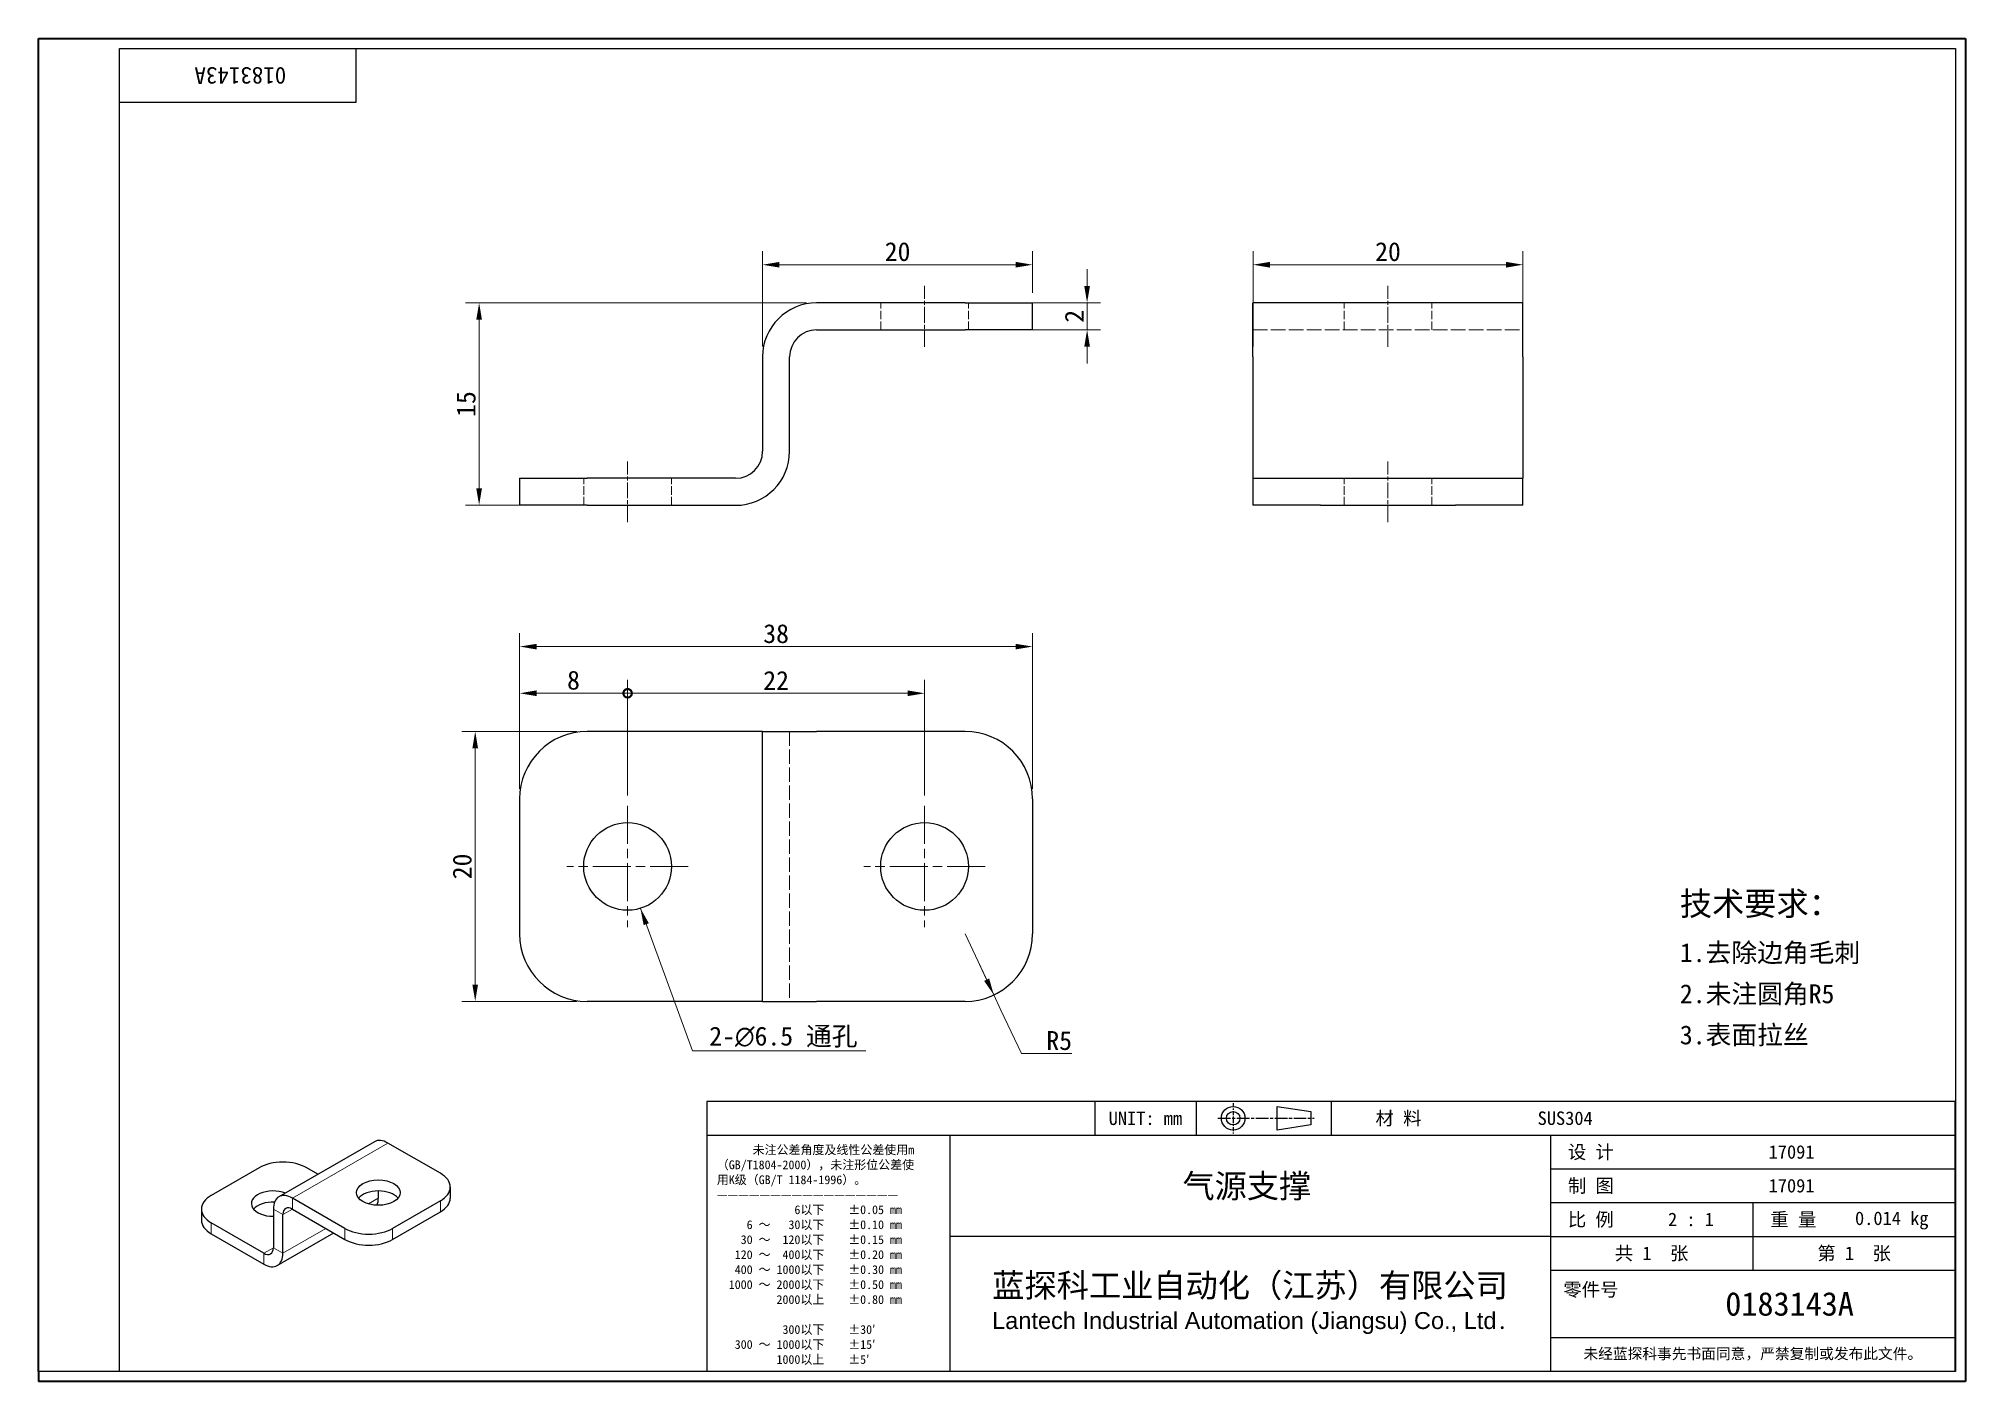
# Model space of a CAD drawing. Header units: millimetres. Extents: x 3 to 146, y 3 to 102.
import ezdxf
from ezdxf.enums import TextEntityAlignment as Align

# ---------------------------------------------------------------- set-up
doc = ezdxf.new("R2010")
doc.units = ezdxf.units.MM
doc.header["$LTSCALE"] = 0.5
doc.linetypes.add('CHAIN', pattern=[0.3543, 0.2362, -0.0295, 0.0591, -0.0295])
doc.linetypes.add('DASHED', pattern=[0.2067, 0.1654, -0.0413])
for name, color, linetype, lineweight in [('1', 7, 'Continuous', 18), ('可见 (ISO)', 7, 'Continuous', 25), ('可见窄的 (ISO)', 7, 'Continuous', 18), ('图框 (ISO)', 7, 'Continuous', 35), ('标题 (ISO)', 7, 'Continuous', 25)]:
    doc.layers.add(name, color=color, linetype=linetype, lineweight=lineweight)
for name, color, linetype, lineweight, true_color in [('中心标记 (ISO)', 1, 'CHAIN', 18, 0xff0000), ('中心线 (ISO)', 1, 'CHAIN', 18, 0xff0000), ('尺寸 (ISO)', 7, 'Continuous', 18, 0x008000), ('符号 (ISO)', 7, 'Continuous', 18, 0x008000), ('隐藏 (ISO)', 5, 'DASHED', 18, 0x0000ff)]:
    doc.layers.add(name, color=color, linetype=linetype, lineweight=lineweight, true_color=true_color)
doc.styles.add('文本样式164', font='SimSun.ttf')
doc.styles.add('文本样式165', font='SimSun.ttf')
doc.styles.add('文本样式74', font='SimSun.ttf')
doc.styles.add('最新国标', font='simfang.ttf')
doc.styles.add('注释文本 (ISO)', font='simfang.ttf')
doc.dimstyles.new('默认 (GB)', dxfattribs={"dimscale": 0.5, "dimtxt": 2.8, "dimasz": 2.5, "dimexe": 2, "dimexo": 1.5, "dimgap": 0.5, "dimtad": 1, "dimtoh": 1, "dimdsep": 46, "dimtxsty": '最新国标', "dimcen": 0.09, "dimdle": 10, "dimclrd": 256, "dimclre": 256, "dimclrt": 256, "dimaunit": 1, "dimadec": 3, "dimazin": 2, "dimtfac": 0.535714, "dimtdec": 3, "dimtmove": 0, "dimatfit": 3, "dimfxl": 0, "dimtolj": 1, "dimlwd": -1, "dimlwe": -1, "dimarcsym": 0})
doc.dimstyles.new('默认 (GB)$7', dxfattribs={"dimscale": 0.5, "dimtxt": 2.8, "dimasz": 2.5, "dimexe": 2, "dimexo": 1.5, "dimgap": 0.5, "dimtad": 1, "dimtoh": 1, "dimdsep": 46, "dimtxsty": '最新国标', "dimcen": 0.09, "dimdle": 10, "dimclrd": 256, "dimclre": 256, "dimclrt": 256, "dimaunit": 1, "dimadec": 3, "dimazin": 2, "dimtfac": 0.535714, "dimtdec": 3, "dimtmove": 0, "dimatfit": 3, "dimfxl": 0, "dimtolj": 1, "dimlwd": -1, "dimlwe": -1, "dimarcsym": 0})

# ---------------------------------------------------------------- blocks, each defined once
blk = doc.blocks.new('图框 最新国标')
at = {"layer": '图框 (ISO)'}
for p, q in [((6, 7), (6, 204.5)), ((6, 204.5), (291.5, 204.5)), ((291.5, 204.5), (291.5, 5.5)), ((6, 7), (6, 5.5)), ((6, 7), (6, 5.5)), ((291.5, 5.5), (6, 5.5))]:
    blk.add_line(p, q, dxfattribs=at)
at = {"layer": '图框 (ISO)', "color": 7, "linetype": 'Continuous', "lineweight": 25}
for p, q in [((18, 203), (290, 203)), ((18, 7), (18, 203)), ((18, 203), (290, 203)), ((53, 203), (53, 195)), ((290, 203), (290, 7)), ((290, 203), (290, 7)), ((53, 195), (18, 195)), ((290, 7), (6, 7)), ((290, 7), (18, 7))]:
    blk.add_line(p, q, dxfattribs=at)
at = {"layer": '图框 (ISO)', "style": '文本样式74'}
blk.add_attdef('零件代号_001', (42.7, 200.25), '', height=2.5, rotation=180, dxfattribs=at)
blk = doc.blocks.new('标题栏 最新国标')
at = {"layer": '标题 (ISO)'}
for p, q in [((381.98, -183.84), (196.98, -183.84)), ((196.98, -183.84), (196.98, -223.84)), ((254.48, -183.84), (254.48, -188.84)), ((269.48, -183.84), (269.48, -188.84)), ((281.48, -188.09), (281.48, -184.59)), ((281.48, -184.59), (286.48, -185.34)), ((286.48, -185.34), (286.48, -187.34)), ((289.48, -183.84), (289.48, -188.84)), ((381.98, -223.84), (381.98, -183.84)), ((383.48, -183.84), (383.48, -225.34)), ((286.48, -187.34), (281.48, -188.09)), ((196.98, -188.84), (381.98, -188.84)), ((232.98, -188.84), (232.98, -223.84)), ((321.98, -188.84), (321.98, -223.84)), ((321.98, -193.84), (381.98, -193.84)), ((321.98, -198.84), (381.98, -198.84)), ((351.98, -198.84), (351.98, -208.84)), ((321.98, -203.84), (232.98, -203.84)), ((321.98, -203.84), (381.98, -203.84)), ((321.98, -208.84), (381.98, -208.84)), ((321.98, -218.84), (381.98, -218.84)), ((196.98, -223.84), (381.98, -223.84)), ((383.48, -225.34), (196.98, -225.34))]:
    blk.add_line(p, q, dxfattribs=at)
at = {"layer": '标题 (ISO)', "linetype": 'CHAIN', "ltscale": 5.000333}
blk.add_line((274.98, -184.09), (274.98, -188.59), dxfattribs=at)
at = {"layer": '标题 (ISO)', "linetype": 'CHAIN', "ltscale": 15.834605}
blk.add_line((272.73, -186.34), (286.98, -186.34), dxfattribs=at)
at = {"layer": '标题 (ISO)'}
for radius in [1.75, 1]:
    blk.add_circle((274.98, -186.34), radius, dxfattribs=at)
at = {"layer": '1', "style": '文本样式164'}
for s, p in [('UNIT: mm', (261.98, -186.34)), ('材 料', (299.48, -186.34)), ('设 计', (327.98, -191.34)), ('制 图', (327.98, -196.34)), ('比 例', (327.98, -201.34)), ('重 量', (357.98, -201.34)), ('共 1  张', (336.98, -206.34)), ('第 1  张', (366.98, -206.34))]:
    blk.add_text(s, height=2, dxfattribs=at).set_placement(p, align=Align.MIDDLE_CENTER)
at = {"layer": '标题 (ISO)', "style": '注释文本 (ISO)'}
for s, insert, char_height, attachment_point, line_spacing_factor in [('\\fSimSun|b0|i0;{\\H1.3000;      未注公差角度及线性公差使用m\\P}\\fSimSun|b0|i0;{\\H1.3000;（GB/T1804-2000），未注形位公差使\\P}\\fSimSun|b0|i0;{\\H1.3000;用K级（GB/T 1184-1996）。\\P}\\fSimSun|b0|i0;{\\H1.3000;—————————————————\\P}\\fSimSun|b0|i0;{\\H1.3000;             6以下    ±0.05 mm\\P}\\fSimSun|b0|i0;{\\H1.3000;     6 ～   30以下    ±0.10 mm\\P}\\fSimSun|b0|i0;{\\H1.3000;    30 ～  120以下    ±0.15 mm\\P}\\fSimSun|b0|i0;{\\H1.3000;   120 ～  400以下    ±0.20 mm\\P}\\fSimSun|b0|i0;{\\H1.3000;   400 ～ 1000以下    ±0.30 mm\\P}\\fSimSun|b0|i0;{\\H1.3000;  1000 ～ 2000以下    ±0.50 mm\\P}\\fSimSun|b0|i0;{\\H1.3000;          2000以上    ±0.80 mm\\P}\\fSimSun|b0|i0;{\\H1.3000;\\P}\\fSimSun|b0|i0;{\\H1.3000;           300以下    ±30′\\P}\\fSimSun|b0|i0;{\\H1.3000;   300 ～ 1000以下    ±15′\\P}\\fSimSun|b0|i0;{\\H1.3000;          1000以上    ±5′}', (198.48, -206.63), 1.3, 4, 1.023913), ('{\\fMicrosoft YaHei|b0|i0|c134|p34;\\H1.75x;蓝探科工业自动化（江苏）有限公司\\P\\fArial|b0|i0|c0|p34;\\H0.71429x;Lantech Industrial Automation (Jiangsu) Co., Ltd\\fFangSong|b0|i0|c134|p49;.\\H1.15195x; }', (277.48, -213.84), 2, 5, 0.978695)]:
    blk.add_mtext(s, dxfattribs=dict(at, insert=insert, char_height=char_height, attachment_point=attachment_point, line_spacing_factor=line_spacing_factor))
at = {"layer": '标题 (ISO)', "attachment_point": 5, "style": '注释文本 (ISO)'}
for s, insert, char_height in [('\\fFangSong|b0|i0;零件号', (327.98, -211.84), 2), ('\\fSimSun|b0|i0;{\\H1.6000;未经蓝探科事先书面同意，严禁复制或发布此文件。}', (351.98, -221.34), 1.6)]:
    blk.add_mtext(s, dxfattribs=dict(at, insert=insert, char_height=char_height))
at = {"layer": '标题 (ISO)'}
for tag, p, height, style in [('材料_001', (320.09, -187.33), 2, '注释文本 (ISO)'), ('设计人_001', (354.32, -192.33), 2, '注释文本 (ISO)'), ('库存编号_001', (267.46, -198.13), 3.5, '文本样式165'), ('设计人_001', (354.32, -197.33), 2, '注释文本 (ISO)'), ('视图比例_001', (339.41, -202.33), 2, '注释文本 (ISO)'), ('质量\\P3;_001', (367.12, -202.16), 2, '注释文本 (ISO)'), ('零件代号_001', (347.9, -215.59), 3.5, '文本样式165')]:
    blk.add_attdef(tag, p, '', height=height, dxfattribs=dict(at, style=style))
blk = doc.blocks.new('*D5')
at = {"layer": 'Defpoints', "color": 0, "transparency": 16777216}
for p in [(60.64, 82.67), (35.64, 67.67), (43.64, 67.67)]:
    blk.add_point(p, dxfattribs=at)
at = {"layer": '尺寸 (ISO)', "color": 116, "true_color": 0x00803f, "transparency": 16777216}
for p, q in [((59.89, 82.67), (34.64, 82.67)), ((35.64, 81.42), (35.64, 68.92)), ((42.89, 67.67), (34.64, 67.67))]:
    blk.add_line(p, q, dxfattribs=at)
for points in [[(35.43, 81.42), (35.85, 81.42), (35.64, 82.67)], [(35.43, 68.92), (35.85, 68.92), (35.64, 67.67)]]:
    blk.add_solid(points, dxfattribs=at)
at = {"layer": '尺寸 (ISO)', "transparency": 16777216, "insert": (34.68, 75.17), "char_height": 1.4, "attachment_point": 5, "rotation": 90, "style": '最新国标'}
blk.add_mtext('\\A1;15', dxfattribs=at)
blk = doc.blocks.new('*D6')
at = {"layer": 'Defpoints', "color": 0, "transparency": 16777216}
for p in [(76.64, 85.49), (76.64, 82.67), (56.64, 78.67)]:
    blk.add_point(p, dxfattribs=at)
at = {"layer": '尺寸 (ISO)', "color": 116, "true_color": 0x00803f, "transparency": 16777216}
for p, q in [((56.64, 79.42), (56.64, 86.49)), ((76.64, 83.42), (76.64, 86.49)), ((57.89, 85.49), (75.39, 85.49))]:
    blk.add_line(p, q, dxfattribs=at)
for points in [[(57.89, 85.7), (57.89, 85.28), (56.64, 85.49)], [(75.39, 85.7), (75.39, 85.28), (76.64, 85.49)]]:
    blk.add_solid(points, dxfattribs=at)
at = {"layer": '尺寸 (ISO)', "transparency": 16777216, "insert": (66.64, 86.45), "char_height": 1.4, "attachment_point": 5, "style": '最新国标'}
blk.add_mtext('\\A1;20', dxfattribs=at)
blk = doc.blocks.new('*D7')
at = {"layer": 'Defpoints', "color": 0, "transparency": 16777216}
for p in [(43.64, 50.91), (35.35, 30.91), (43.64, 30.91)]:
    blk.add_point(p, dxfattribs=at)
at = {"layer": '尺寸 (ISO)', "color": 116, "true_color": 0x00803f, "transparency": 16777216}
for p, q in [((42.89, 50.91), (34.35, 50.91)), ((35.35, 49.66), (35.35, 32.16)), ((42.89, 30.91), (34.35, 30.91))]:
    blk.add_line(p, q, dxfattribs=at)
for points in [[(35.14, 49.66), (35.56, 49.66), (35.35, 50.91)], [(35.14, 32.16), (35.56, 32.16), (35.35, 30.91)]]:
    blk.add_solid(points, dxfattribs=at)
at = {"layer": '尺寸 (ISO)', "transparency": 16777216, "insert": (34.39, 40.91), "char_height": 1.4, "attachment_point": 5, "rotation": 90, "style": '最新国标'}
blk.add_mtext('\\A1;20', dxfattribs=at)
blk = doc.blocks.new('*D8')
at = {"layer": 'Defpoints', "color": 0, "transparency": 16777216}
for p in [(112.97, 85.49), (92.97, 78.67), (112.97, 78.67)]:
    blk.add_point(p, dxfattribs=at)
at = {"layer": '尺寸 (ISO)', "color": 116, "true_color": 0x00803f, "transparency": 16777216}
for p, q in [((92.97, 79.42), (92.97, 86.49)), ((112.97, 79.42), (112.97, 86.49)), ((94.22, 85.49), (111.72, 85.49))]:
    blk.add_line(p, q, dxfattribs=at)
for points in [[(94.22, 85.7), (94.22, 85.28), (92.97, 85.49)], [(111.72, 85.7), (111.72, 85.28), (112.97, 85.49)]]:
    blk.add_solid(points, dxfattribs=at)
at = {"layer": '尺寸 (ISO)', "transparency": 16777216, "insert": (102.97, 86.45), "char_height": 1.4, "attachment_point": 5, "style": '最新国标'}
blk.add_mtext('\\A1;20', dxfattribs=at)
blk = doc.blocks.new('*D9')
at = {"layer": 'Defpoints', "color": 0, "transparency": 16777216}
for p in [(71.64, 82.67), (71.64, 80.67), (80.68, 80.67)]:
    blk.add_point(p, dxfattribs=at)
at = {"layer": '尺寸 (ISO)', "color": 116, "true_color": 0x00803f, "transparency": 16777216}
for p, q in [((80.68, 83.92), (80.68, 85.17)), ((72.39, 82.67), (81.68, 82.67)), ((80.68, 82.67), (80.68, 80.67)), ((72.39, 80.67), (81.68, 80.67)), ((80.68, 79.42), (80.68, 78.17))]:
    blk.add_line(p, q, dxfattribs=at)
for points in [[(80.47, 83.92), (80.89, 83.92), (80.68, 82.67)], [(80.47, 79.42), (80.89, 79.42), (80.68, 80.67)]]:
    blk.add_solid(points, dxfattribs=at)
at = {"layer": '尺寸 (ISO)', "transparency": 16777216, "insert": (79.73, 81.67), "char_height": 1.4, "attachment_point": 5, "rotation": 90, "style": '最新国标'}
blk.add_mtext('\\A1;2', dxfattribs=at)
blk = doc.blocks.new('*D10')
at = {"layer": 'Defpoints', "color": 0, "transparency": 16777216}
for p in [(76.64, 57.2), (38.64, 45.91), (76.64, 45.91)]:
    blk.add_point(p, dxfattribs=at)
at = {"layer": '尺寸 (ISO)', "color": 116, "true_color": 0x00803f, "transparency": 16777216}
for p, q in [((38.64, 46.66), (38.64, 58.2)), ((39.89, 57.2), (75.39, 57.2)), ((76.64, 46.66), (76.64, 58.2))]:
    blk.add_line(p, q, dxfattribs=at)
for points in [[(39.89, 57.4), (39.89, 56.99), (38.64, 57.2)], [(75.39, 57.4), (75.39, 56.99), (76.64, 57.2)]]:
    blk.add_solid(points, dxfattribs=at)
at = {"layer": '尺寸 (ISO)', "transparency": 16777216, "insert": (57.64, 58.15), "char_height": 1.4, "attachment_point": 5, "style": '最新国标'}
blk.add_mtext('\\A1;38', dxfattribs=at)
blk = doc.blocks.new('*D11')
at = {"layer": 'Defpoints', "color": 0, "transparency": 16777216}
for p in [(71.64, 35.91), (73.77, 31.39)]:
    blk.add_point(p, dxfattribs=at)
at = {"layer": '尺寸 (ISO)', "color": 116, "true_color": 0x00803f, "transparency": 16777216}
for p, q in [((71.64, 35.91), (73.77, 31.39)), ((73.23, 32.52), (72.7, 33.65)), ((73.77, 31.39), (74.3, 30.26)), ((75.81, 27.04), (74.3, 30.26)), ((79.54, 27.04), (75.81, 27.04))]:
    blk.add_line(p, q, dxfattribs=at)
blk.add_solid([(73.42, 32.61), (73.05, 32.43), (73.77, 31.39)], dxfattribs=at)
at = {"layer": '尺寸 (ISO)', "transparency": 16777216, "insert": (78.61, 28), "char_height": 1.4, "attachment_point": 5, "style": '最新国标'}
blk.add_mtext('\\A1;R5', dxfattribs=at)
blk = doc.blocks.new('_DotSmall')
at = {"color": 0, "linetype": 'ByBlock', "const_width": 0.5}
blk.add_lwpolyline([(-0.0625, 0, 1), (0.0625, 0, 1)], format="xyb", close=True, dxfattribs=at)
blk = doc.blocks.new('*D12')
at = {"layer": 'Defpoints', "color": 0, "transparency": 16777216}
for p in [(46.64, 53.74), (38.64, 45.91), (46.64, 45.41)]:
    blk.add_point(p, dxfattribs=at)
at = {"layer": '尺寸 (ISO)', "color": 116, "true_color": 0x00803f, "transparency": 16777216}
for p, q in [((38.64, 46.66), (38.64, 54.74)), ((46.64, 46.16), (46.64, 54.74)), ((39.89, 53.74), (46.64, 53.74))]:
    blk.add_line(p, q, dxfattribs=at)
blk.add_solid([(39.89, 53.95), (39.89, 53.53), (38.64, 53.74)], dxfattribs=at)
at = {"layer": '尺寸 (ISO)', "color": 116, "true_color": 0x00803f, "transparency": 16777216, "xscale": 1.25, "yscale": 1.25, "zscale": 1.25}
blk.add_blockref('_DotSmall', (46.64, 53.74), dxfattribs=at)
at = {"layer": '尺寸 (ISO)', "transparency": 16777216, "insert": (42.63, 54.7), "char_height": 1.4, "attachment_point": 5, "style": '最新国标'}
blk.add_mtext('\\A1;8', dxfattribs=at)
blk = doc.blocks.new('*D14')
at = {"layer": 'Defpoints', "color": 0, "transparency": 16777216}
for p in [(68.64, 53.74), (46.64, 45.41), (68.64, 45.41)]:
    blk.add_point(p, dxfattribs=at)
at = {"layer": '尺寸 (ISO)', "color": 116, "true_color": 0x00803f, "transparency": 16777216}
for p, q in [((46.64, 46.16), (46.64, 54.74)), ((68.64, 46.16), (68.64, 54.74)), ((46.64, 53.74), (67.39, 53.74))]:
    blk.add_line(p, q, dxfattribs=at)
blk.add_solid([(67.39, 53.95), (67.39, 53.53), (68.64, 53.74)], dxfattribs=at)
at = {"layer": '尺寸 (ISO)', "color": 116, "true_color": 0x00803f, "transparency": 16777216, "xscale": 1.25, "yscale": 1.25, "zscale": 1.25, "rotation": 180}
blk.add_blockref('_DotSmall', (46.64, 53.74), dxfattribs=at)
at = {"layer": '尺寸 (ISO)', "transparency": 16777216, "insert": (57.64, 54.69), "char_height": 1.4, "attachment_point": 5, "style": '最新国标'}
blk.add_mtext('\\A1;22', dxfattribs=at)

msp = doc.modelspace()

# ---------------------------------------------------------------- linework, layer by layer
at = {"layer": '中心标记 (ISO)', "ltscale": 23.990969}
for p, q in [((46.6374, 45.4098), (46.6374, 36.4098)), ((68.6374, 45.4098), (68.6374, 36.4098)), ((51.1374, 40.9098), (42.1374, 40.9098)), ((73.1374, 40.9098), (64.1374, 40.9098))]:
    msp.add_line(p, q, dxfattribs=at)
at = {"layer": '中心线 (ISO)', "ltscale": 10.000767}
for p, q in [((68.6374, 79.4152), (68.6374, 83.9152)), ((102.9679, 79.4152), (102.9679, 83.9152)), ((46.6374, 66.4152), (46.6374, 70.9152)), ((102.9679, 66.4152), (102.9679, 70.9152))]:
    msp.add_line(p, q, dxfattribs=at)
at = {"layer": '可见 (ISO)'}
for p, q in [((71.6374, 82.6652), (60.6374, 82.6652)), ((71.6374, 82.6652), (76.6374, 82.6652)), ((76.6374, 80.6652), (76.6374, 82.6652)), ((112.9679, 82.6652), (92.9679, 82.6652)), ((92.9679, 78.6652), (92.9679, 82.6652)), ((112.9679, 78.6652), (112.9679, 82.6652)), ((60.6374, 80.6652), (71.6374, 80.6652)), ((76.6374, 80.6652), (71.6374, 80.6652)), ((56.6374, 78.6652), (56.6374, 71.6652)), ((58.6374, 71.6652), (58.6374, 78.6652)), ((92.9679, 78.6652), (92.9679, 71.6652)), ((112.9679, 78.6652), (112.9679, 71.6652)), ((92.9679, 71.6652), (92.9679, 69.6652)), ((112.9679, 71.6652), (112.9679, 69.6652)), ((38.6374, 69.6652), (38.6374, 67.6652)), ((38.6374, 69.6652), (43.6374, 69.6652)), ((54.6374, 69.6652), (43.6374, 69.6652)), ((92.9679, 69.6652), (97.9679, 69.6652)), ((92.9679, 69.6652), (92.9679, 67.6652)), ((97.9679, 69.6652), (107.9679, 69.6652)), ((107.9679, 69.6652), (112.9679, 69.6652)), ((112.9679, 67.6652), (112.9679, 69.6652)), ((43.6374, 67.6652), (38.6374, 67.6652)), ((43.6374, 67.6652), (54.6374, 67.6652)), ((97.9679, 67.6652), (92.9679, 67.6652)), ((97.9679, 67.6652), (107.9679, 67.6652)), ((112.9679, 67.6652), (107.9679, 67.6652)), ((54.6374, 50.9098), (43.6374, 50.9098)), ((56.6374, 50.9098), (54.6374, 50.9098)), ((56.6374, 30.9098), (56.6374, 50.9098)), ((56.6374, 50.9098), (60.6374, 50.9098)), ((71.6374, 50.9098), (60.6374, 50.9098)), ((38.6374, 45.9098), (38.6374, 35.9098)), ((76.6374, 45.9098), (76.6374, 35.9098)), ((54.6374, 30.9098), (43.6374, 30.9098)), ((56.6374, 30.9098), (54.6374, 30.9098)), ((56.6374, 30.9098), (60.6374, 30.9098)), ((71.6374, 30.9098), (60.6374, 30.9098)), ((27.8796, 20.5163), (20.8086, 16.4339)), ((32.7687, 18.1719), (28.8796, 20.4173)), ((19.3337, 18.5802), (15.7982, 16.5389)), ((23.6977, 18.1019), (22.8692, 18.5802)), ((33.501, 17.1513), (33.501, 16.3348)), ((25.6977, 14.0894), (21.8086, 16.3348)), ((28.1725, 16.8647), (28.1725, 16.3348)), ((32.7687, 16.1307), (29.2332, 14.0894)), ((15.0659, 15.5183), (15.0659, 14.7018)), ((19.6873, 12.2523), (15.7982, 14.4977)), ((20.3944, 15.5183), (20.3944, 12.6606)), ((21.1015, 12.2523), (21.1015, 15.1101)), ((21.8086, 15.5183), (25.6977, 13.2729)), ((29.2332, 13.2729), (32.7687, 15.3142)), ((15.7982, 13.6812), (19.6873, 11.4358)), ((20.6873, 11.3368), (24.8692, 13.7512))]:
    msp.add_line(p, q, dxfattribs=at)
for centre in [(46.6374, 40.9098), (68.6374, 40.9098)]:
    msp.add_circle(centre, 3.25, dxfattribs=at)
for centre, radius, start, end in [((60.6374, 78.6652), 4, 90, 180), ((60.6374, 78.6652), 2, 90, 180), ((54.6374, 71.6652), 2, 270, 0), ((54.6374, 71.6652), 4, 270, 0), ((43.6374, 45.9098), 5, 90, 180), ((71.6374, 45.9098), 5, 0, 90), ((43.6374, 35.9098), 5, 180, 270), ((71.6374, 35.9098), 5, 270, 0)]:
    msp.add_arc(centre, radius, start, end, dxfattribs=at)
for centre, major_axis, start_param, end_param in [((28.8796, 18.7843), (-1, 1.7321), 5.49778714, 6.28318531), ((21.1015, 17.5595), (2.5, 0), 0.78539816, 2.35619449), ((31.001, 17.1513), (2.5, 0), 5.49778714, 7.06858347), ((17.5659, 15.5183), (-2.5, 0), 5.49778714, 7.06858347), ((20.3944, 15.9265), (-1.625, 0), 4.1305017, 7.85398163), ((20.3944, 15.1101), (-1.625, 0), 4.65520169, 5.83298862), ((21.8086, 14.7018), (-1, 1.7321), 5.49778714, 7.06858347), ((21.8086, 14.7018), (-0.5, 0.866), 5.49778714, 7.06858347), ((28.1725, 15.9265), (-1.625, 0), 3.59178934, 5.83298862), ((26.7583, 17.1513), (1, -1.7321), 0.4209619, 0.78539816), ((31.001, 16.3348), (2.5, 0), 5.49778714, 6.28318531), ((17.5659, 14.7018), (-2.5, 0), 0, 0.78539816), ((27.4654, 15.1101), (-2.5, 0), 0.78539816, 2.35619449), ((27.4654, 14.2936), (2.5, 0), 3.92699082, 5.49778714), ((19.6873, 13.0688), (0.5, -0.866), 5.49778714, 7.06858347), ((19.6873, 13.0688), (1, -1.7321), 5.49778714, 7.06858347)]:
    msp.add_ellipse(centre, major_axis=major_axis, ratio=0.57735027, start_param=start_param, end_param=end_param, dxfattribs=at)
msp.add_ellipse((28.1725, 16.743), major_axis=(-1.625, 0), ratio=0.57735027, dxfattribs=at)
at = {"layer": '可见窄的 (ISO)'}
for p, q in [((21.8086, 16.3348), (28.8796, 20.4173)), ((21.8086, 15.5183), (21.8086, 16.3348)), ((28.1725, 16.3348), (27.4328, 15.9077)), ((32.7687, 16.1307), (32.7687, 15.3142)), ((15.7982, 13.6812), (15.7982, 14.4977)), ((21.1015, 15.1101), (20.3944, 15.5183)), ((21.8086, 15.5183), (21.1015, 15.1101)), ((24.2835, 14.0894), (21.1015, 12.2523)), ((25.6977, 14.0894), (25.6977, 13.2729)), ((29.2332, 13.2729), (29.2332, 14.0894)), ((19.6873, 12.2523), (20.3944, 12.6606)), ((19.6873, 11.4358), (19.6873, 12.2523)), ((21.1015, 12.2523), (20.3944, 12.6606))]:
    msp.add_line(p, q, dxfattribs=at)
at = {"layer": '隐藏 (ISO)', "ltscale": 7.618686}
for p, q in [((65.3874, 80.6652), (65.3874, 82.6652)), ((71.8874, 80.6652), (71.8874, 82.6652)), ((99.7179, 80.6652), (99.7179, 82.6652)), ((106.2179, 80.6652), (106.2179, 82.6652)), ((43.3874, 67.6652), (43.3874, 69.6652)), ((49.8874, 67.6652), (49.8874, 69.6652)), ((99.7179, 67.6652), (99.7179, 69.6652)), ((106.2179, 67.6652), (106.2179, 69.6652))]:
    msp.add_line(p, q, dxfattribs=at)
at = {"layer": '隐藏 (ISO)', "ltscale": 12.901145}
for p, q in [((92.9679, 80.6652), (112.9679, 80.6652)), ((58.6374, 50.9098), (58.6374, 30.9098))]:
    msp.add_line(p, q, dxfattribs=at)

# ---------------------------------------------------------------- block references
at = {"xscale": 0.5, "yscale": 0.5, "zscale": 0.5}
msp.add_blockref('图框 最新国标', (0, 0), dxfattribs=at).add_auto_attribs({'零件代号_001': '0183143A'})
ref = msp.add_blockref('标题栏 最新国标', (-45.9913, 115.4221), dxfattribs=dict(xscale=0.5, yscale=0.5, zscale=0.5))
ref.add_attrib('零件代号_001', '0183143A', (127.9602, 7.625), dxfattribs={"layer": '标题 (ISO)', "height": 1.75, "style": '文本样式165'})
ref.add_attrib('库存编号_001', '气源支撑', (87.7395, 16.3554), dxfattribs={"layer": '标题 (ISO)', "height": 1.75, "style": '文本样式165'})
ref.add_attrib('质量\\P3;_001', '0.014 kg', (137.5686, 14.3414), dxfattribs={"layer": '标题 (ISO)', "height": 1, "style": '注释文本 (ISO)'})
ref.add_attrib('视图比例_001', '2 : 1', (123.7143, 14.2586), dxfattribs={"layer": '标题 (ISO)', "height": 1, "style": '注释文本 (ISO)'})
ref.add_attrib('设计人_001', '17091', (131.1686, 19.2557), dxfattribs={"layer": '标题 (ISO)', "height": 1, "style": '注释文本 (ISO)'})
ref.add_attrib('设计人_001', '17091', (131.1686, 16.7557), dxfattribs={"layer": '标题 (ISO)', "height": 1, "style": '注释文本 (ISO)'})
ref.add_attrib('材料_001', 'SUS304', (114.0557, 21.7557), dxfattribs={"layer": '标题 (ISO)', "height": 1, "style": '注释文本 (ISO)'})

# ---------------------------------------------------------------- texts
at = {"layer": '符号 (ISO)'}
for s, insert, char_height, width, attachment_point, line_spacing_factor, style in [('{\\H1.75x;技术要求：\\H0.8x;\\P1.去除边角毛刺\\P2.未注圆角R5\\P3.表面拉丝}', (124.5933, 33.3027), 1, 14.671345, 4, 1.305367, '注释文本 (ISO)'), ('2-\\fAIGDT|b0|i0;{\\H1.4000;n}\\fFangSong|b0|i0;{\\H1.4000;6.5 通孔}', (52.6881, 27.485), 1.4, 12.168936, 7, 0.49, '最新国标')]:
    msp.add_mtext(s, dxfattribs=dict(at, insert=insert, char_height=char_height, width=width, attachment_point=attachment_point, line_spacing_factor=line_spacing_factor, style=style))

# ---------------------------------------------------------------- dimensions: what is measured, and where the dimension line sits
at = {"layer": '尺寸 (ISO)', "color": 116, "true_color": 0x00803f}
for base, p1, p2, angle, override, picture, middle in [((76.6374, 85.4912), (56.6374, 78.6652), (76.6374, 82.6652), 180, {"dimgap": 0.5, "dimtoh": 0, "dimdec": 2, "dimtol": 0, "dimlim": 0, "dimtp": 0, "dimtm": 0, "dimtdec": 3, "dimtofl": 0, "dimatfit": 1}, '*D6', (66.6374, 85.4912)), ((112.9679, 85.4912), (92.9679, 78.6652), (112.9679, 78.6652), 180, {"dimgap": 0.5, "dimtoh": 0, "dimdec": 2, "dimtol": 0, "dimlim": 0, "dimtp": 0, "dimtm": 0, "dimtdec": 3, "dimtofl": 0, "dimatfit": 1}, '*D8', (102.9679, 85.4912)), ((80.6781, 80.6652), (71.6374, 82.6652), (71.6374, 80.6652), 90, {"dimgap": 0.5, "dimtoh": 0, "dimdec": 2, "dimtol": 0, "dimlim": 0, "dimtp": 0, "dimtm": 0, "dimtdec": 3, "dimtofl": 1, "dimatfit": 1}, '*D9', (80.6781, 81.6652)), ((35.6374, 67.6652), (60.6374, 82.6652), (43.6374, 67.6652), 90, {"dimgap": 0.5, "dimtoh": 0, "dimdec": 2, "dimtol": 0, "dimlim": 0, "dimtp": 0, "dimtm": 0, "dimtdec": 3, "dimtofl": 0, "dimatfit": 1}, '*D5', (35.6374, 75.1652)), ((76.6374, 57.1962), (38.6374, 45.9098), (76.6374, 45.9098), 180, {"dimgap": 0.5, "dimtoh": 0, "dimdec": 2, "dimtol": 0, "dimlim": 0, "dimtp": 0, "dimtm": 0, "dimtdec": 3, "dimtofl": 0, "dimatfit": 1}, '*D10', (57.6374, 57.1962)), ((46.6374, 53.742), (38.6374, 45.9098), (46.6374, 45.4098), 180, {"dimgap": 0.5, "dimtoh": 0, "dimdec": 2, "dimblk2": 'DotSmall', "dimsah": 1, "dimdle": 0, "dimtol": 0, "dimlim": 0, "dimtp": 0, "dimtm": 0, "dimtdec": 3, "dimtofl": 0, "dimatfit": 1}, '*D12', (42.6324, 53.742)), ((68.6374, 53.742), (46.6374, 45.4098), (68.6374, 45.4098), 180, {"dimgap": 0.5, "dimtoh": 0, "dimdec": 2, "dimblk1": 'DotSmall', "dimsah": 1, "dimdle": 0, "dimtol": 0, "dimlim": 0, "dimtp": 0, "dimtm": 0, "dimtdec": 3, "dimtofl": 0, "dimatfit": 1}, '*D14', (57.6424, 53.742)), ((35.3472, 30.9098), (43.6374, 50.9098), (43.6374, 30.9098), 90, {"dimgap": 0.5, "dimtoh": 0, "dimdec": 2, "dimtol": 0, "dimlim": 0, "dimtp": 0, "dimtm": 0, "dimtdec": 3, "dimtofl": 0, "dimatfit": 1}, '*D7', (35.3472, 40.9098))]:
    dim = msp.add_linear_dim(base=base, p1=p1, p2=p2, angle=angle, dimstyle='默认 (GB)', override=override, dxfattribs=at)
    dim.commit()
    dim.dimension.update_dxf_attribs({"geometry": picture, "text_midpoint": middle, "dimtype": 160})
dim = msp.add_radius_dim(center=(71.6374, 35.9098), mpoint=(73.7674, 31.3862), dimstyle='默认 (GB)', override={"dimgap": 0.5, "dimtih": 1, "dimdec": 2, "dimlfac": 1, "dimcen": 0, "dimtol": 0, "dimlim": 0, "dimtp": 0, "dimtm": 0, "dimtdec": 3}, dxfattribs=at)
dim.commit()
dim.dimension.update_dxf_attribs({"geometry": '*D11', "text_midpoint": (78.6121, 27.0392), "dimtype": 164})

# ---------------------------------------------------------------- leaders
at = {"layer": '符号 (ISO)', "annotation_type": 0, "has_hookline": 1, "hookline_direction": 0, "text_width": 11.6045}
msp.add_leader([(47.5912, 37.8029), (51.4381, 27.2516), (52.6881, 27.2516)], dimstyle='默认 (GB)$7', override={"dimgap": 0, "dimtad": 1}, dxfattribs=at)

doc.saveas('drawing.dxf')
